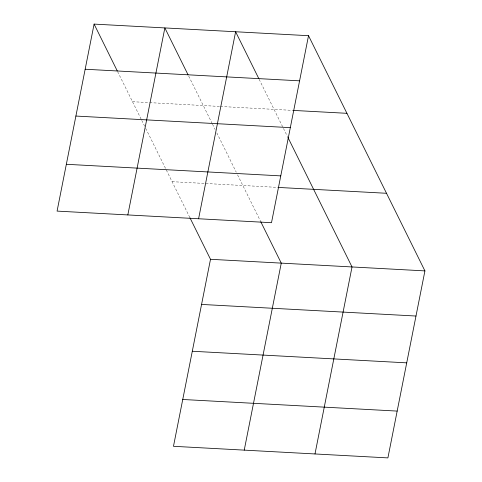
<?xml version="1.0" encoding="UTF-8"?>
<svg xmlns="http://www.w3.org/2000/svg" width="482" height="482" viewBox="0 0 482 482"><rect width="100%" height="100%" fill="white"/><g stroke="black" fill="none" stroke-linecap="round" stroke-linejoin="round"><path stroke-width="0.36" stroke-dasharray="2.41 1.81" d="M132.514 101.714L148.902 102.6M149.643 102.642L219.659 106.432M220.407 106.468L292.821 110.39M172.092 181.684L277.855 187.402M259.129 79.265L287.555 136.695M188.703 76.102L212.176 123.537M212.508 124.199L215.147 129.531M216.798 132.863L236.252 172.182M237.572 174.846L260.401 220.973M117.614 71.607L141.419 119.705M141.75 120.373L145.377 127.706M145.709 128.369L189.974 217.816"/><path stroke-width="0.72" d="M94.098 24.1L57.075 211.104L271.499 222.702L308.522 35.698L94.098 24.1L117.283 70.938M127.832 214.93L164.862 27.926L188.04 74.764M198.59 218.762L235.62 31.758L258.798 78.59M189.974 217.816L210.501 259.298L173.478 446.302L387.902 457.9L424.925 270.896L308.522 35.698M244.235 450.128L281.265 263.124L260.732 221.642M314.993 453.954L352.023 266.956L287.887 137.358M85.163 69.239L299.587 80.837M293.574 110.426L346.938 113.318M75.897 116.054L290.315 127.652M66.341 164.29L280.765 175.888M278.602 187.444L386.516 193.282M210.501 259.298L424.925 270.896M201.566 304.431L415.99 316.035M192.294 351.251L406.718 362.85M182.744 399.482L397.168 411.086"/></g></svg>
